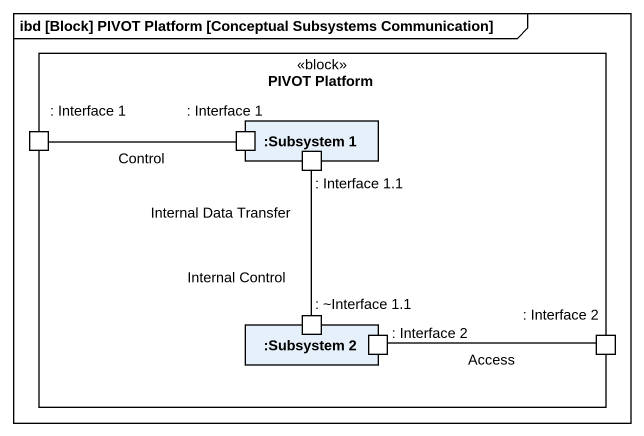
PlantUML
@startuml
mainframe ibd [Block] PIVOT Platform [Conceptual Subsystems Communication]
rectangle "PIVOT Platform" as PIVOT_Platform <<block>> {
  port ": Interface 1" as Interface_1
  rectangle ":Subsystem 1" as Subsystem_1 {
    port ": Interface 1" as Interface_1_2
    port ": Interface 1.1" as Interface_1_1
  }
  rectangle ":Subsystem 2" as Subsystem_2 {
    port ": ~Interface 1.1" as Interface_1_1_2
    port ": Interface 2" as Interface_2
  }
  port ": Interface 2" as Interface_2_2
}
Interface_1 -right- Interface_1_2 : Control
Interface_1_1 -- Interface_1_1_2 : Internal Data Transfer\nInternal Control
Interface_2 -right- Interface_2_2 : Access
@enduml
